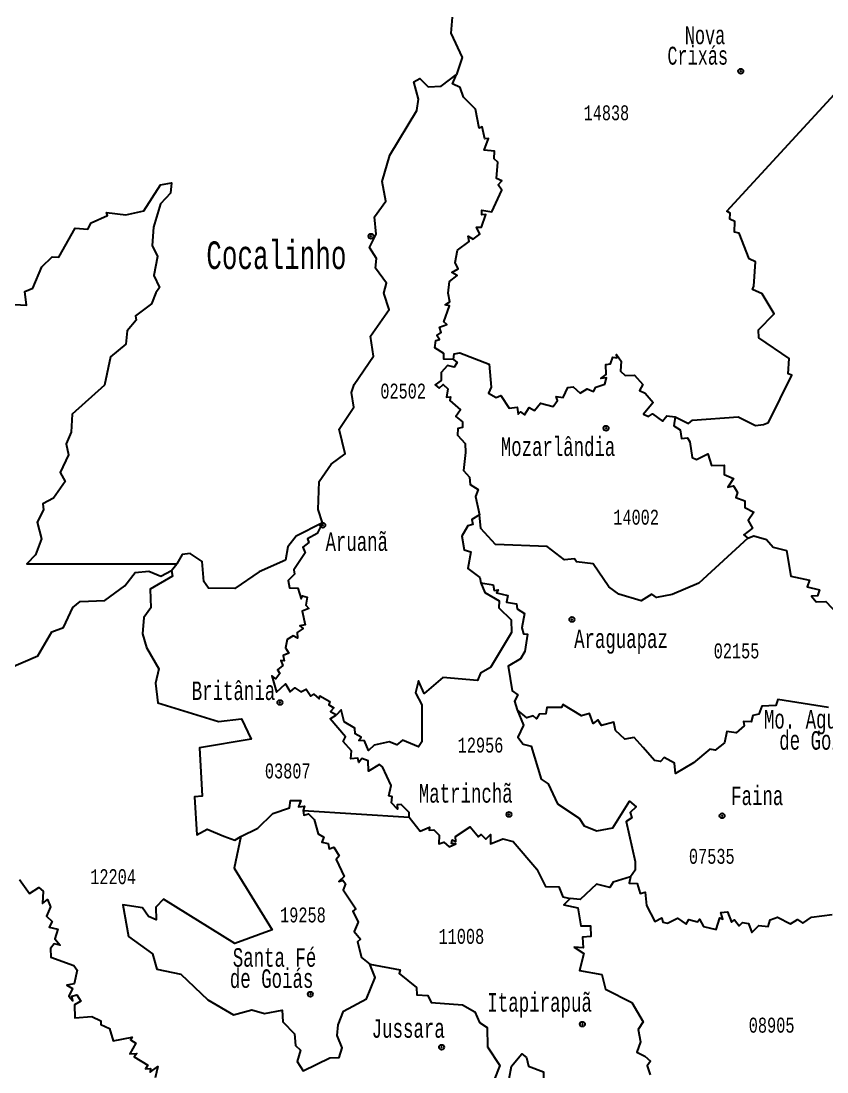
# Model space of a CAD drawing. Header units: millimetres. Extents: x 9851 to 10267, y 23387 to 23778.
# Drawn here: x 10074.46 to 10089.04, y 23565.69 to 23584.72 of the extents above; entities that cross this region are included whole.
import ezdxf
from ezdxf.enums import TextEntityAlignment as Align

# ---------------------------------------------------------------- set-up
doc = ezdxf.new("R2010")
doc.units = ezdxf.units.MM
doc.layers.add('3', color=7, linetype='Continuous')
doc.styles.add('MONOTXT', font='MONOTXT', dxfattribs={"height": 0.2})

# ---------------------------------------------------------------- blocks, each defined once
blk = doc.blocks.new('SEDE')
at = {"layer": '3', "color": 7, "linetype": 'Continuous'}
blk.add_circle((0, 0), 0.00451, dxfattribs=at)

msp = doc.modelspace()

# ---------------------------------------------------------------- linework, layer by layer
at = {"color": 7, "linetype": 'Continuous'}
for p, q in [((10077.184, 23574.772), (10077.282, 23574.895)), ((10079.565, 23570.43), (10081.488, 23570.304))]:
    msp.add_line(p, q, dxfattribs=at)
for points in [[(10082.264, 23584.789), (10082.238, 23584.498), (10082.444, 23584.056), (10082.343, 23583.747)], [(10079.916, 23575.632), (10079.841, 23575.878), (10079.858, 23576.385), (10080.073, 23576.694), (10080.327, 23576.883), (10080.217, 23577.33), (10080.485, 23577.729), (10080.441, 23577.996), (10080.491, 23578.139), (10080.837, 23578.649), (10080.783, 23579.015), (10081.121, 23579.498), (10081.027, 23579.79), (10081.075, 23579.973), (10080.878, 23580.242), (10080.891, 23580.421), (10080.766, 23580.617), (10080.885, 23580.857), (10080.858, 23581.17), (10081.064, 23581.457), (10080.997, 23581.811), (10081.134, 23582.288), (10081.623, 23583.099), (10081.653, 23583.301), (10081.568, 23583.615), (10081.675, 23583.679), (10081.829, 23583.523), (10082.066, 23583.54), (10082.343, 23583.747)], [(10082.285, 23578.593), (10082.112, 23578.594), (10082.115, 23578.697), (10081.952, 23578.804), (10081.969, 23578.932), (10082.033, 23578.952), (10081.984, 23579.026), (10082.063, 23579.082), (10082.032, 23579.175), (10082.164, 23579.223), (10082.111, 23579.273), (10082.217, 23579.56), (10082.137, 23579.58), (10082.221, 23579.637), (10082.191, 23579.791), (10082.216, 23580.003), (10082.353, 23580.11), (10082.258, 23580.165), (10082.369, 23580.229), (10082.319, 23580.344), (10082.359, 23580.57), (10082.57, 23580.728), (10082.554, 23580.821), (10082.645, 23580.77), (10082.766, 23580.859), (10082.706, 23580.983), (10082.793, 23580.984), (10082.875, 23581.212), (10082.8, 23581.209), (10082.799, 23581.294), (10082.982, 23581.261), (10083.16, 23581.657), (10083.096, 23581.75), (10083.163, 23581.826), (10083.065, 23581.864), (10083.087, 23582.165), (10083.022, 23582.225), (10083.027, 23582.36), (10082.844, 23582.378), (10082.923, 23582.59), (10082.855, 23582.583), (10082.803, 23582.801), (10082.754, 23582.776), (10082.685, 23583.119), (10082.467, 23583.339), (10082.409, 23583.512), (10082.27, 23583.58), (10082.343, 23583.747)], [(10086.3, 23577.553), (10086.54, 23577.431), (10086.611, 23577.493), (10087.439, 23577.55), (10087.752, 23577.398), (10087.895, 23577.411), (10087.988, 23577.453), (10088.406, 23578.309), (10088.341, 23578.333), (10088.36, 23578.611), (10087.809, 23578.983), (10087.804, 23579.127), (10088.087, 23579.415), (10087.869, 23579.777), (10087.695, 23579.856), (10087.724, 23579.918), (10087.753, 23580.36), (10087.637, 23580.411), (10087.453, 23580.877), (10087.374, 23580.894), (10087.38, 23581.088), (10087.287, 23581.131), (10087.291, 23581.241), (10087.23, 23581.274), (10089.319, 23583.541)], [(10074.345, 23579.587), (10074.559, 23579.575), (10074.532, 23579.822), (10074.675, 23579.881), (10074.839, 23580.266), (10075.023, 23580.449), (10075.144, 23580.445), (10075.44, 23580.966), (10075.674, 23580.948), (10075.734, 23581.064), (10076.028, 23581.197), (10076.008, 23581.25), (10076.358, 23581.206), (10076.684, 23581.279), (10076.983, 23581.752), (10077.182, 23581.788), (10077.169, 23581.602), (10076.988, 23581.409), (10076.858, 23580.987), (10076.838, 23580.655), (10076.932, 23580.456), (10076.863, 23580.113), (10076.969, 23579.892), (10076.904, 23579.8), (10076.826, 23579.599), (10076.535, 23579.382), (10076.543, 23579.3), (10076.384, 23579.108), (10076.361, 23578.866), (10076.083, 23578.636), (10075.971, 23578.123), (10075.39, 23577.603), (10075.368, 23577.274), (10075.278, 23577.064), (10075.32, 23576.867), (10075.173, 23576.546), (10075.259, 23576.383), (10075.05, 23576.078), (10074.854, 23575.975), (10074.868, 23575.867), (10074.755, 23575.649), (10074.833, 23575.346), (10074.724, 23575.056), (10074.569, 23574.893), (10077.282, 23574.895)], [(10082.285, 23578.593), (10082.299, 23578.695), (10082.402, 23578.711), (10082.932, 23578.508), (10082.97, 23578.089), (10082.919, 23577.981), (10083.061, 23577.9), (10083.145, 23577.941), (10083.292, 23577.708), (10083.437, 23577.726), (10083.457, 23577.602), (10083.502, 23577.645), (10083.573, 23577.591), (10083.658, 23577.721), (10083.753, 23577.665), (10083.861, 23577.803), (10084.088, 23577.742), (10084.17, 23577.846), (10084.144, 23577.92), (10084.274, 23577.9), (10084.356, 23578.081), (10084.454, 23578.093), (10084.581, 23577.984), (10084.704, 23578.057), (10084.822, 23578.009), (10084.864, 23578.092), (10085.023, 23578.147), (10085.053, 23578.261), (10084.952, 23578.246), (10085.048, 23578.317), (10085.044, 23578.497), (10085.13, 23578.514), (10085.167, 23578.631), (10085.244, 23578.618), (10085.238, 23578.678), (10085.322, 23578.558), (10085.308, 23578.38), (10085.395, 23578.299), (10085.562, 23578.304), (10085.714, 23578.138), (10085.65, 23578.027), (10085.753, 23577.982), (10085.902, 23577.813), (10085.725, 23577.598), (10085.815, 23577.557), (10085.885, 23577.608), (10086.067, 23577.474), (10086.149, 23577.569), (10086.3, 23577.553)], [(10082.285, 23578.593), (10082.354, 23578.534), (10082.299, 23578.45), (10082.181, 23578.48), (10082.066, 23578.353), (10082.062, 23578.213), (10081.958, 23578.133), (10082.028, 23578.074), (10082.101, 23578.137), (10082.187, 23578.058), (10082.161, 23577.909), (10082.233, 23577.917), (10082.223, 23577.849), (10082.412, 23577.68), (10082.328, 23577.557), (10082.448, 23577.462), (10082.45, 23577.362), (10082.368, 23577.34), (10082.36, 23577.223), (10082.5, 23577.072), (10082.505, 23576.907), (10082.468, 23576.58), (10082.577, 23576.459), (10082.589, 23576.328), (10082.733, 23576.239), (10082.688, 23576.108), (10082.758, 23575.778)], [(10086.3, 23577.553), (10086.271, 23577.389), (10086.387, 23577.315), (10086.415, 23577.158), (10086.518, 23577.17), (10086.562, 23577.099), (10086.603, 23576.817), (10086.685, 23576.782), (10086.887, 23576.883), (10086.957, 23576.672), (10087.186, 23576.677), (10087.184, 23576.506), (10087.356, 23576.436), (10087.249, 23576.281), (10087.351, 23576.303), (10087.426, 23576.185), (10087.394, 23576.09), (10087.56, 23576.033), (10087.559, 23575.909), (10087.721, 23575.827), (10087.616, 23575.679), (10087.695, 23575.535), (10087.542, 23575.418), (10087.612, 23575.359)], [(10082.758, 23575.778), (10082.616, 23575.696), (10082.637, 23575.601), (10082.545, 23575.582), (10082.44, 23575.393), (10082.483, 23575.145), (10082.601, 23575.112), (10082.547, 23574.808), (10082.766, 23574.642), (10082.783, 23574.546)], [(10087.612, 23575.359), (10086.724, 23574.541), (10086.246, 23574.335), (10085.962, 23574.284), (10085.876, 23574.345), (10085.68, 23574.225), (10085.28, 23574.345), (10085.099, 23574.477), (10084.817, 23574.89), (10084.515, 23574.928), (10084.478, 23574.985), (10084.294, 23574.962), (10083.984, 23575.205), (10083.047, 23575.243), (10082.78, 23575.533), (10082.758, 23575.778)], [(10079.916, 23575.632), (10079.438, 23575.391), (10079.288, 23575.201), (10079.249, 23574.959), (10078.77, 23574.748), (10078.331, 23574.443), (10077.852, 23574.453), (10077.77, 23574.573), (10077.737, 23574.934), (10077.52, 23575.082), (10077.379, 23575.063), (10077.282, 23574.895)], [(10079.916, 23575.632), (10079.818, 23575.444), (10079.643, 23575.342), (10079.67, 23575.277), (10079.561, 23575.194), (10079.603, 23575.089), (10079.397, 23574.782), (10079.41, 23574.707), (10079.293, 23574.591), (10079.32, 23574.456), (10079.469, 23574.45), (10079.529, 23574.26), (10079.558, 23574.315), (10079.64, 23574.287), (10079.614, 23574.145), (10079.67, 23574.083), (10079.548, 23574.034), (10079.602, 23573.787), (10079.508, 23573.768), (10079.565, 23573.723), (10079.457, 23573.647), (10079.467, 23573.547), (10079.385, 23573.587), (10079.277, 23573.523), (10079.248, 23573.374), (10079.307, 23573.275), (10079.204, 23573.23), (10079.222, 23573.134), (10079.162, 23573.144), (10079.197, 23573.054), (10079.103, 23572.976), (10079.146, 23572.91), (10079.071, 23572.811), (10079.003, 23572.864), (10079.087, 23572.57), (10079.249, 23572.719), (10079.333, 23572.573), (10079.418, 23572.649), (10079.526, 23572.577), (10079.621, 23572.621), (10079.705, 23572.499), (10079.761, 23572.53), (10079.857, 23572.446), (10079.868, 23572.501), (10080.049, 23572.402), (10080.032, 23572.337), (10080.124, 23572.285), (10080.063, 23572.221), (10080.169, 23572.16)], [(10087.612, 23575.359), (10087.719, 23575.398), (10087.948, 23575.331), (10088.071, 23575.196), (10088.313, 23575.134), (10088.391, 23574.67), (10088.728, 23574.596), (10088.686, 23574.478), (10088.91, 23574.424), (10088.87, 23574.315), (10088.764, 23574.305), (10088.846, 23574.203), (10089.024, 23574.21), (10089.239, 23573.982), (10089.473, 23573.998), (10089.511, 23573.874), (10089.625, 23573.809), (10089.581, 23573.665), (10089.959, 23573.433), (10090.208, 23573.552)], [(10073.769, 23569.947), (10073.673, 23570.232), (10073.828, 23570.464), (10073.78, 23570.697), (10074.043, 23571.079), (10074.02, 23571.222), (10073.894, 23571.337), (10073.91, 23571.812), (10074.287, 23572.117), (10074.281, 23572.19), (10074.077, 23572.333), (10074.228, 23572.729), (10074.236, 23572.998), (10074.767, 23573.229), (10075.017, 23573.662), (10075.229, 23573.738), (10075.397, 23574.1), (10075.534, 23574.212), (10075.979, 23574.229), (10076.34, 23574.495), (10076.527, 23574.735), (10076.773, 23574.762), (10076.989, 23574.668), (10077.184, 23574.772)], [(10077.184, 23574.772), (10077.201, 23574.667), (10076.801, 23574.431), (10076.811, 23574.098), (10076.682, 23573.922), (10076.659, 23573.627), (10076.731, 23573.377), (10076.957, 23572.992), (10076.896, 23572.732), (10076.938, 23572.377), (10078.033, 23572.038), (10078.449, 23572.089), (10078.624, 23571.716), (10077.689, 23571.562), (10077.738, 23570.686), (10077.599, 23570.677), (10077.643, 23569.988), (10077.828, 23570.089), (10078.13, 23569.965), (10078.33, 23569.893), (10078.44, 23569.955)], [(10082.783, 23574.546), (10082.855, 23574.371), (10083.113, 23574.223), (10083.108, 23574.095), (10083.333, 23573.881), (10083.334, 23573.652), (10082.958, 23573.014), (10082.775, 23572.916), (10082.72, 23572.779), (10082.096, 23572.833), (10081.757, 23572.543), (10081.656, 23572.777), (10081.599, 23572.558), (10081.713, 23572.341), (10081.715, 23571.668), (10081.651, 23571.582), (10081.364, 23571.701), (10081.259, 23571.614), (10081.126, 23571.668), (10080.852, 23571.611), (10080.75, 23571.515), (10080.677, 23571.688), (10080.573, 23571.694), (10080.615, 23571.752), (10080.509, 23571.815), (10080.503, 23571.915), (10080.307, 23572.032), (10080.254, 23572.247), (10080.169, 23572.16)], [(10082.783, 23574.546), (10083.005, 23574.513), (10083.023, 23574.407), (10083.096, 23574.42), (10083.066, 23574.367), (10083.269, 23574.319), (10083.249, 23574.196), (10083.426, 23574.168), (10083.441, 23574.08), (10083.573, 23573.992), (10083.522, 23573.734), (10083.555, 23573.628), (10083.629, 23573.619), (10083.576, 23573.304), (10083.5, 23573.175), (10083.274, 23573.04), (10083.351, 23572.596), (10083.452, 23572.523), (10083.39, 23572.406), (10083.441, 23572.247)], [(10089.071, 23572.293), (10088.157, 23572.437), (10088.12, 23572.327), (10087.865, 23572.316), (10087.812, 23572.171), (10087.704, 23572.144), (10087.674, 23572.034), (10087.535, 23572.04), (10087.547, 23571.961), (10087.4, 23571.831), (10087.231, 23571.858), (10087.191, 23571.652), (10087.022, 23571.519), (10086.926, 23571.535), (10086.632, 23571.29), (10086.306, 23571.095), (10086.283, 23571.283), (10086.099, 23571.386), (10086.03, 23571.315), (10085.924, 23571.33), (10085.717, 23571.565), (10085.557, 23571.751), (10085.386, 23571.717), (10085.217, 23571.878), (10085.187, 23572.029), (10084.962, 23571.964), (10084.899, 23572.066), (10084.812, 23572.004), (10084.75, 23572.186), (10084.604, 23572.143), (10084.268, 23572.344), (10084.24, 23572.29), (10083.975, 23572.294), (10083.958, 23572.177), (10083.839, 23572.171), (10083.79, 23572.086), (10083.727, 23572.139), (10083.614, 23572.103), (10083.441, 23572.247)], [(10081.488, 23570.304), (10081.487, 23570.394), (10081.34, 23570.533), (10081.27, 23570.53), (10081.273, 23570.454), (10081.168, 23570.565), (10081.178, 23570.672), (10081.119, 23570.694), (10081.158, 23570.878), (10081.002, 23571.22), (10080.949, 23571.258), (10080.75, 23571.137), (10080.743, 23571.326), (10080.628, 23571.368), (10080.572, 23571.295), (10080.559, 23571.375), (10080.427, 23571.361), (10080.443, 23571.507), (10080.293, 23571.678), (10080.336, 23571.759), (10080.055, 23572.084), (10080.169, 23572.16)], [(10083.441, 23572.247), (10083.554, 23571.973), (10083.454, 23571.754), (10083.548, 23571.625), (10083.692, 23571.59), (10083.872, 23570.997), (10083.999, 23570.907), (10084.169, 23570.546), (10084.56, 23570.29), (10084.652, 23570.148), (10084.883, 23570.059), (10085.167, 23570.113), (10085.474, 23570.598), (10085.59, 23570.496), (10085.482, 23570.39), (10085.512, 23570.294), (10085.413, 23570.226), (10085.575, 23569.503), (10085.577, 23569.348), (10085.487, 23569.225)], [(10078.44, 23569.955), (10078.744, 23570.11), (10079.019, 23570.376), (10079.321, 23570.473), (10079.336, 23570.61), (10079.524, 23570.608), (10079.484, 23570.493), (10079.589, 23570.508), (10079.565, 23570.43)], [(10079.565, 23570.43), (10079.579, 23570.34), (10079.666, 23570.365), (10079.764, 23570.262), (10079.839, 23570.003), (10079.939, 23569.947), (10079.902, 23569.857), (10080.018, 23569.829), (10080.037, 23569.734), (10080.12, 23569.766), (10080.22, 23569.605), (10080.163, 23569.538), (10080.306, 23569.235), (10080.211, 23569.141), (10080.283, 23569.167), (10080.336, 23569.102), (10080.29, 23568.991), (10080.52, 23568.646), (10080.464, 23568.606), (10080.565, 23568.404), (10080.488, 23568.236), (10080.602, 23568.097), (10080.551, 23568.048), (10080.624, 23567.764), (10080.775, 23567.647)], [(10081.488, 23570.304), (10081.687, 23570.055), (10081.855, 23570.126), (10081.847, 23570.073), (10081.93, 23570.08), (10082.026, 23569.979), (10082.02, 23569.822), (10082.113, 23569.854), (10082.211, 23569.771), (10082.328, 23569.824), (10082.249, 23569.829), (10082.266, 23569.898), (10082.331, 23569.865), (10082.326, 23569.954), (10082.587, 23570.132), (10082.742, 23569.95), (10082.786, 23569.992), (10082.871, 23569.908), (10082.958, 23569.995), (10082.955, 23569.822), (10083.177, 23569.917), (10083.369, 23569.868), (10083.794, 23569.366), (10083.953, 23569.052), (10084.194, 23569.045), (10084.267, 23568.864), (10084.397, 23568.833)], [(10078.44, 23569.955), (10078.321, 23569.382), (10079.008, 23568.266), (10078.332, 23568.02), (10077.043, 23568.824), (10076.902, 23568.679), (10076.907, 23568.451), (10076.769, 23568.508), (10076.661, 23568.664), (10076.307, 23568.72), (10076.408, 23568.144), (10076.841, 23567.834), (10076.92, 23567.554), (10077.354, 23567.464), (10077.845, 23567.003), (10078.309, 23566.731), (10078.64, 23566.82), (10078.869, 23566.75), (10079.185, 23566.814), (10079.201, 23566.6), (10079.413, 23566.385), (10079.428, 23566.176), (10079.521, 23566.092), (10079.459, 23565.882), (10079.567, 23565.718), (10080.052, 23565.95), (10080.219, 23565.956), (10080.27, 23566.134), (10080.182, 23566.353), (10080.199, 23566.546), (10080.299, 23566.796), (10080.711, 23567.019), (10080.867, 23567.406), (10080.775, 23567.647)], [(10074.432, 23569.178), (10074.618, 23568.925), (10074.787, 23569.032), (10074.864, 23568.969), (10074.85, 23568.743), (10074.944, 23568.818), (10074.996, 23568.683), (10074.926, 23568.515), (10075.027, 23568.42), (10074.971, 23568.314), (10075.131, 23568.279), (10075.072, 23568.102), (10075.172, 23567.987), (10075.063, 23568.013), (10074.996, 23567.932), (10075, 23567.771), (10075.417, 23567.624), (10075.479, 23567.539), (10075.424, 23567.288), (10075.294, 23567.264), (10075.394, 23567.207), (10075.327, 23567.066), (10075.4, 23566.984), (10075.379, 23567.067), (10075.475, 23567.089), (10075.547, 23566.974), (10075.428, 23566.912), (10075.438, 23566.672), (10075.744, 23566.698), (10075.909, 23566.621), (10075.905, 23566.552), (10076.066, 23566.482), (10076.127, 23566.261), (10076.471, 23566.322), (10076.446, 23566.276), (10076.539, 23566.217), (10076.433, 23566.022), (10076.557, 23566.031), (10076.507, 23565.97), (10076.754, 23565.819), (10076.714, 23565.752), (10076.805, 23565.755), (10076.801, 23565.693), (10076.937, 23565.792), (10076.89, 23565.588)], [(10085.487, 23569.225), (10085.173, 23569.131), (10085.117, 23569.033), (10084.874, 23569.095), (10084.579, 23568.815), (10084.397, 23568.833)], [(10085.487, 23569.225), (10085.464, 23569.11), (10085.608, 23569.104), (10085.664, 23568.927), (10085.757, 23568.95), (10085.782, 23568.706), (10085.93, 23568.42), (10086.056, 23568.484), (10086.075, 23568.406), (10086.16, 23568.39), (10086.337, 23568.481), (10086.498, 23568.371), (10086.543, 23568.453), (10086.703, 23568.411), (10086.741, 23568.463), (10086.808, 23568.328), (10087.04, 23568.273), (10087.107, 23568.484), (10087.163, 23568.461), (10087.125, 23568.583), (10087.245, 23568.594), (10087.317, 23568.408), (10087.372, 23568.451), (10087.458, 23568.338), (10087.515, 23568.402), (10087.622, 23568.381), (10087.687, 23568.222), (10087.813, 23568.343), (10087.981, 23568.328), (10088.016, 23568.448), (10088.149, 23568.499), (10088.383, 23568.376), (10088.512, 23568.455), (10088.606, 23568.39), (10088.767, 23568.498), (10089.137, 23568.544)], [(10084.397, 23568.833), (10084.286, 23568.719), (10084.535, 23568.663), (10084.59, 23568.338), (10084.763, 23568.341), (10084.77, 23568.144), (10084.619, 23568.134), (10084.636, 23567.944), (10084.473, 23567.956), (10084.647, 23567.838), (10084.565, 23567.534), (10084.971, 23567.459), (10085.039, 23567.196), (10085.513, 23566.955), (10085.721, 23566.604), (10085.627, 23566.466), (10085.669, 23566.239), (10085.607, 23566.054), (10085.751, 23565.98), (10085.853, 23565.89), (10085.79, 23565.805), (10085.847, 23565.64)], [(10080.775, 23567.647), (10081.32, 23567.541), (10081.305, 23567.478), (10081.615, 23567.225), (10081.622, 23567.089), (10081.825, 23567.078), (10081.882, 23566.953), (10082.452, 23566.91), (10082.673, 23566.782), (10082.757, 23566.589), (10082.894, 23566.497), (10082.901, 23566.148), (10083.124, 23565.809), (10083.023, 23565.551)], [(10083.023, 23565.551), (10083.292, 23565.569), (10083.334, 23565.798), (10083.522, 23566.025), (10083.61, 23565.958), (10083.645, 23565.797), (10083.915, 23565.698), (10083.922, 23565.275), (10084.575, 23565.145), (10084.72, 23564.79), (10084.834, 23564.738), (10084.943, 23564.386), (10085.694, 23564.713)]]:
    msp.add_lwpolyline(points, dxfattribs=at)
for p in [(10087.485, 23583.807), (10080.794, 23580.821), (10085.047, 23577.346), (10079.922, 23575.591), (10084.43, 23573.885), (10079.147, 23572.382), (10083.291, 23570.357), (10087.147, 23570.332), (10079.697, 23567.102), (10084.619, 23566.56), (10082.072, 23566.143)]:
    msp.add_point(p, dxfattribs=at)

# ---------------------------------------------------------------- block references
for p, xscale, yscale, zscale, rotation in [((10087.485, 23583.807), 9.999985166535005, 9.999985166535005, 10, 0.1443417190541761), ((10080.794, 23580.821), 9.999999999999998, 9.999999999999998, 9.999999999999998, 359.9767879908314), ((10085.047, 23577.346), 10, 10, 10, 0.0458904016286103), ((10079.922, 23575.591), 10.00001124147368, 10.00001124147368, 10, 359.9140889452904), ((10084.43, 23573.885), 9.999999999999998, 9.999999999999998, 9.999999999999998, 0.005069289622757856), ((10079.147, 23572.382), 9.999980107079589, 9.999980107079589, 10, 359.8676644791142), ((10083.291, 23570.357), 10, 10, 10, 359.9493071168675), ((10087.147, 23570.332), 10, 10, 10, 0.04082111489858626), ((10079.697, 23567.102), 10, 10, 10, 359.8324463346943), ((10084.619, 23566.56), 10.00000000000001, 10.00000000000001, 10.00000000000001, 359.9490403123598), ((10082.072, 23566.143), 10.00002099020334, 10.00002099020334, 10, 359.8826060884941)]:
    msp.add_blockref('SEDE', p, dxfattribs=dict(at, xscale=xscale, yscale=yscale, zscale=zscale, rotation=rotation))

# ---------------------------------------------------------------- texts
at = {"color": 7, "linetype": 'Continuous', "style": 'MONOTXT'}
for s, height, rotation, width, p in [('Nova ', 0.3252, 0.0022, 0.649998, (10087.387, 23584.298)), ('Crix%%225s', 0.3252, 0.0022, 0.649998, (10087.255, 23583.927)), ('Mo. Agudo ', 0.3355, 359.9994, 0.650001, (10089.791, 23571.91)), ('de Goi%%225s', 0.33552, 359.9994, 0.650001, (10089.691, 23571.528)), ('Santa F%%233 ', 0.33582, 359.9993, 0.65, (10079.994, 23567.599)), ('de Goi%%225s', 0.33582, 359.9993, 0.65, (10079.752, 23567.217))]:
    msp.add_text(s, height=height, rotation=rotation, dxfattribs=dict(at, width=width)).set_placement(p, align=Align.RIGHT)
for s, height, rotation, width, p in [('14838', 0.2693, 360, 0.705876, (10085.054, 23583.056)), ('12956', 0.2707, 0, 0.705887, (10082.776, 23571.611)), ('07535', 0.271, 0, 0.705884, (10086.96, 23569.598))]:
    msp.add_text(s, height=height, rotation=rotation, dxfattribs=dict(at, width=width)).set_placement(p, align=Align.MIDDLE)
at = {"color": 7, "linetype": 'Continuous', "style": 'MONOTXT', "width": 0.650002}
msp.add_text('Cocalinho', height=0.5007, rotation=360, dxfattribs=at).set_placement((10080.35, 23580.729), align=Align.TOP_RIGHT)
at = {"color": 7, "linetype": 'Continuous', "style": 'MONOTXT'}
for s, height, width, p in [('02502', 0.2699, 0.705877, (10081.376, 23578.019)), ('14002', 0.2702, 0.705884, (10085.591, 23575.736)), ('02155', 0.2705, 0.705878, (10087.408, 23573.316)), ('03807', 0.2708, 0.705882, (10079.288, 23571.144)), ('12204', 0.271, 0.705876, (10076.128, 23569.23)), ('19258', 0.2711, 0.705881, (10079.563, 23568.537)), ('11008', 0.2711, 0.705876, (10082.429, 23568.149)), ('08905', 0.2714, 0.70588, (10088.043, 23566.542))]:
    msp.add_text(s, height=height, dxfattribs=dict(at, width=width)).set_placement(p, align=Align.MIDDLE)
at = {"color": 7, "linetype": 'Continuous', "style": 'MONOTXT', "width": 0.649998}
msp.add_text('Mozarl%%226ndia', height=0.33436, dxfattribs=at).set_placement((10085.213, 23577.179), align=Align.TOP_RIGHT)
at = {"color": 7, "linetype": 'Continuous', "style": 'MONOTXT'}
for s, height, width, p in [('Aruan%%227', 0.3346, 0.65, (10079.972, 23575.461)), ('Araguapaz', 0.3349, 0.649995, (10084.47, 23573.703))]:
    msp.add_text(s, height=height, dxfattribs=dict(at, width=width)).set_placement(p, align=Align.TOP_LEFT)
for s, height, width, p in [('Brit%%226nia', 0.33509, 0.649999, (10079.06, 23572.427)), ('Matrinch%%227', 0.33539, 0.650003, (10083.358, 23570.569)), ('Itapirapu%%227', 0.33601, 0.649998, (10084.791, 23566.786)), ('Jussara', 0.3361, 0.650004, (10082.13, 23566.314))]:
    msp.add_text(s, height=height, dxfattribs=dict(at, width=width)).set_placement(p, align=Align.RIGHT)
at = {"color": 7, "linetype": 'Continuous', "style": 'MONOTXT', "width": 0.649998}
msp.add_text('Faina', height=0.3354, rotation=0, dxfattribs=at).set_placement((10087.311, 23570.525))

doc.saveas('drawing.dxf')
